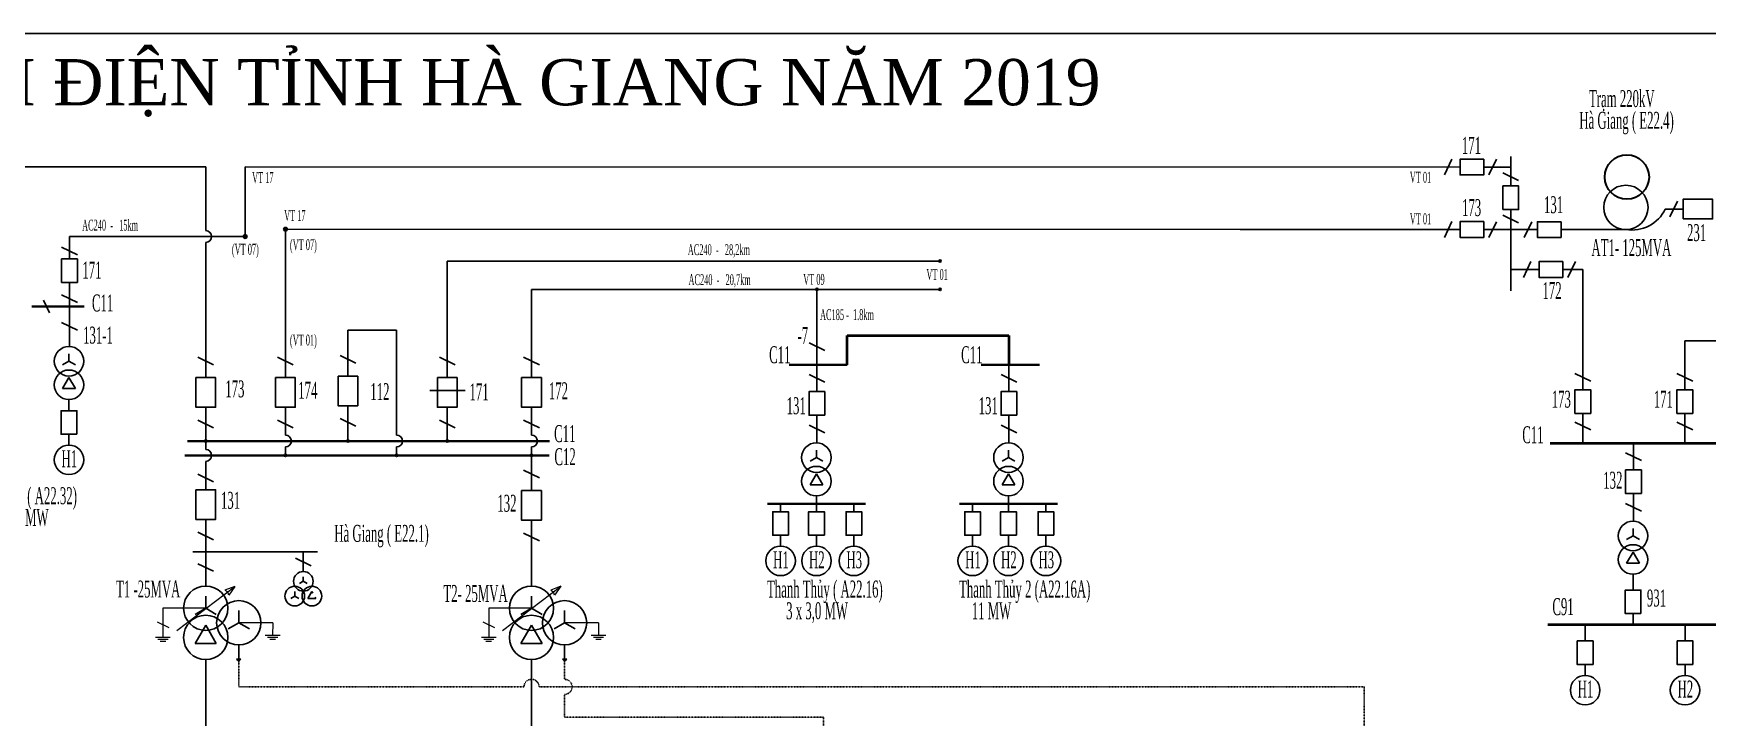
# Model space of a CAD drawing. Header units: inches. Extents: x 5954 to 16840, y 1852 to 5708.
# Drawn here: x 15625 to 16405, y 3214 to 3532 of the extents above; entities that cross this region are included whole.
import ezdxf

# ---------------------------------------------------------------- set-up
doc = ezdxf.new("R2010")
doc.units = ezdxf.units.IN
doc.header["$LTSCALE"] = 0.007
doc.header["$MEASUREMENT"] = 0
doc.linetypes.add('HIDDENX2', pattern=[0.75, 0.5, -0.25])
doc.layers.get('0').update_dxf_attribs({"color": 8, "lineweight": 25})
for name, color, linetype, lineweight in [('0.4+6kV', 6, 'Continuous', 25), ('Cap 22', 170, 'HIDDENX2', 25), ('DZ 22+10', 170, 'Continuous', 25), ('DZ 35', 30, 'Continuous', 25), ('DZ110', 1, 'Continuous', 25), ('TC 110', 1, 'Continuous', 35), ('TC04', 6, 'Continuous', 35), ('Tiep dat', 7, 'Continuous', 15)]:
    doc.layers.add(name, color=color, linetype=linetype, lineweight=lineweight)
for name, color, linetype in [('BINHDO', 3, 'Continuous'), ('Chu', 7, 'Continuous'), ('so', 7, 'Continuous')]:
    doc.layers.add(name, color=color, linetype=linetype)
doc.styles.add('chu', font='times.ttf', dxfattribs={"width": 0.5, "height": 0.2})
doc.styles.get("Standard").update_dxf_attribs({"font": 'tahoma.ttf'})

msp = doc.modelspace()

# ---------------------------------------------------------------- hatches: boundary and pattern name
at = {"layer": 'DZ110'}
for points in [[(15722.99, 3437.33, 1), (15724.72, 3437.33, 1)], [(15741.73, 3440.72, 1), (15743.45, 3440.72, 1)], [(16047.89, 3425.91, 1), (16046.81, 3425.91, 1)], [(15990.55, 3412.74, 1), (15989.47, 3412.74, 1)], [(16047.89, 3412.74, 1), (16046.81, 3412.74, 1)], [(15706.01, 3342.14, 1), (15704.93, 3342.14, 1)], [(15743.13, 3335.46, 1), (15742.05, 3335.46, 1)], [(15772.21, 3342.14, 1), (15771.13, 3342.14, 1)], [(15794.89, 3335.46, 1), (15793.81, 3335.46, 1)], [(15818.45, 3342.14, 1), (15817.37, 3342.14, 1)], [(15818.45, 3342.14, 1), (15817.37, 3342.14, 1)], [(15857.67, 3335.46, 1), (15856.6, 3335.46, 1)]]:
    msp.add_hatch(color=1, dxfattribs=at).paths.add_polyline_path(points)

# ---------------------------------------------------------------- linework, layer by layer
at = {"color": 0}
msp.add_lwpolyline([(16839.72, 1851.86), (14499.79, 1851.86), (14499.79, 3531.81), (16839.72, 3531.81)], close=True, dxfattribs=at)
at = {"layer": '0.4+6kV', "color": 6}
for p, q in [((15638.83, 3366.61), (15641.81, 3371.78)), ((15641.81, 3371.78), (15644.8, 3366.61)), ((15644.8, 3366.61), (15638.83, 3366.61)), ((15641.81, 3361.46), (15641.81, 3356.29)), ((15641.81, 3345.3), (15641.81, 3340.28)), ((15641.81, 3344.24), (15641.81, 3340.28)), ((15641.81, 3336.63), (15641.81, 3336.63)), ((15986.79, 3321.79), (15989.77, 3326.95)), ((15992.75, 3321.79), (15986.79, 3321.79)), ((15989.77, 3326.95), (15992.75, 3321.79)), ((16076.18, 3321.79), (16079.17, 3326.95)), ((16082.15, 3321.79), (16076.18, 3321.79)), ((16079.17, 3326.95), (16082.15, 3321.79)), ((15973.1, 3312.96), (15973.1, 3309.28)), ((15989.81, 3316.63), (15989.81, 3309.28)), ((16007.23, 3312.96), (16007.23, 3309.28)), ((16062.5, 3312.96), (16062.5, 3309.28)), ((16079.21, 3316.63), (16079.21, 3309.28)), ((16096.63, 3312.96), (16096.63, 3309.28)), ((15973.1, 3298.28), (15973.1, 3293.26)), ((15973.1, 3297.23), (15973.1, 3293.26)), ((15989.81, 3298.28), (15989.81, 3293.26)), ((15989.81, 3297.23), (15989.81, 3293.26)), ((16007.23, 3298.28), (16007.23, 3293.26)), ((16007.23, 3297.23), (16007.23, 3293.26)), ((16062.5, 3298.28), (16062.5, 3293.26)), ((16062.5, 3297.23), (16062.5, 3293.26)), ((16079.21, 3298.28), (16079.21, 3293.26)), ((16079.21, 3297.23), (16079.21, 3293.26)), ((16096.63, 3298.28), (16096.63, 3293.26)), ((16096.63, 3297.23), (16096.63, 3293.26)), ((15973.1, 3289.61), (15973.1, 3289.61)), ((15989.81, 3289.61), (15989.81, 3289.61)), ((16007.23, 3289.61), (16007.23, 3289.61)), ((16062.5, 3289.61), (16062.5, 3289.61)), ((16079.21, 3289.61), (16079.21, 3289.61)), ((16096.63, 3289.61), (16096.63, 3289.61)), ((16366.95, 3285.34), (16369.93, 3290.5)), ((16369.93, 3290.5), (16372.92, 3285.34)), ((16372.92, 3285.34), (16366.95, 3285.34)), ((16369.97, 3280.18), (16369.97, 3272.83)), ((16369.97, 3261.83), (16369.97, 3256.81)), ((16369.97, 3260.78), (16369.97, 3256.81)), ((16347.65, 3256.48), (16347.65, 3249.13)), ((16394.15, 3256.48), (16394.15, 3249.13)), ((16347.65, 3238.13), (16347.65, 3233.11)), ((16347.65, 3237.08), (16347.65, 3233.11)), ((16394.15, 3238.13), (16394.15, 3233.11)), ((16394.15, 3237.08), (16394.15, 3233.11)), ((16347.65, 3229.46), (16347.65, 3229.46)), ((16394.15, 3229.46), (16394.15, 3229.46))]:
    msp.add_line(p, q, dxfattribs=at)
for centre in [(15641.81, 3368.34), (15641.81, 3333.41), (15641.81, 3333.41), (15989.77, 3323.51), (16079.17, 3323.51), (15973.1, 3286.39), (15973.1, 3286.39), (15989.81, 3286.39), (15989.81, 3286.39), (16007.23, 3286.39), (16007.23, 3286.39), (16062.5, 3286.39), (16062.5, 3286.39), (16079.21, 3286.39), (16079.21, 3286.39), (16096.63, 3286.39), (16096.63, 3286.39), (16369.93, 3287.06), (16347.65, 3226.24), (16394.15, 3226.24)]:
    msp.add_circle(centre, 6.87, dxfattribs=at)
at = {"layer": 'BINHDO', "color": 3, "lineweight": 30}
msp.add_circle((16367.09, 3465.03), 10.31, dxfattribs=at)
at = {"layer": 'Cap 22'}
for p, q in [((15720.88, 3239.78), (15720.88, 3227.78)), ((15872.54, 3239.78), (15872.54, 3231.27)), ((15720.88, 3227.78), (15853.64, 3227.78)), ((15860.64, 3227.78), (16244.85, 3227.77)), ((16244.85, 3185.5), (16244.85, 3227.77)), ((15872.54, 3224.28), (15872.53, 3213.62)), ((15872.53, 3213.62), (15993, 3213.62)), ((15993, 3185.5), (15993, 3213.62))]:
    msp.add_line(p, q, dxfattribs=at)
for centre, start, end in [((15857.14, 3227.78), 359.99926, 179.99926), ((15872.54, 3227.78), 269.99926, 89.99926)]:
    msp.add_arc(centre, 3.5, start, end, dxfattribs=at)
at = {"layer": 'DZ 22+10', "color": 170}
for p, q in [((15720.88, 3257.57), (15720.88, 3263.24)), ((15872.54, 3257.57), (15872.54, 3263.24)), ((15720.88, 3257.57), (15715.96, 3254.73)), ((15720.88, 3257.57), (15725.79, 3254.73)), ((15872.54, 3257.57), (15867.63, 3254.73)), ((15872.54, 3257.57), (15877.46, 3254.73)), ((15720.88, 3240.58), (15720.88, 3247.26)), ((15872.54, 3240.58), (15872.54, 3247.26)), ((15720.88, 3239.78), (15719.87, 3240.58)), ((15719.87, 3240.58), (15721.89, 3240.58)), ((15720.88, 3239.78), (15721.89, 3240.58)), ((15872.54, 3239.78), (15871.53, 3240.58)), ((15871.53, 3240.58), (15873.55, 3240.58)), ((15872.54, 3239.78), (15873.55, 3240.58))]:
    msp.add_line(p, q, dxfattribs=at)
for centre in [(15720.88, 3257.57), (15872.54, 3257.57)]:
    msp.add_circle(centre, 10.31, dxfattribs=at)
at = {"layer": 'DZ 35'}
for p, q in [((15700.56, 3247.96), (15705.47, 3256.47)), ((15705.47, 3256.47), (15710.39, 3247.96)), ((15852.22, 3247.96), (15857.14, 3256.47)), ((15857.14, 3256.47), (15862.05, 3247.96)), ((15710.39, 3247.96), (15700.56, 3247.96)), ((15862.05, 3247.96), (15852.22, 3247.96)), ((15705.47, 3240.48), (15705.47, 3181.07)), ((15857.14, 3187.02), (15857.14, 3240.48))]:
    msp.add_line(p, q, dxfattribs=at)
for centre in [(15705.47, 3250.79), (15857.14, 3250.79)]:
    msp.add_circle(centre, 10.31, dxfattribs=at)
at = {"layer": 'DZ110', "color": 1}
for p, q in [((15705.47, 3469.78), (15535.11, 3469.78)), ((15705.47, 3469.78), (15705.47, 3440.08)), ((15723.85, 3469.78), (16289.46, 3469.64)), ((15723.85, 3437.33), (15723.85, 3469.78)), ((16282.11, 3465.98), (16285.66, 3473.31)), ((16300.46, 3469.64), (16313.01, 3469.64)), ((16302.84, 3465.98), (16306.39, 3473.31)), ((16313.01, 3460.9), (16313.01, 3474.53)), ((16309.34, 3467.02), (16316.68, 3463.46)), ((16387.03, 3446.46), (16390.59, 3453.79)), ((16309.34, 3447.27), (16316.68, 3443.71)), ((16313.01, 3412.09), (16313.01, 3449.9)), ((16393.26, 3450.12), (16384.95, 3450.12)), ((15642.06, 3426.94), (15642.06, 3437.33)), ((15642.06, 3437.33), (15724.72, 3437.33)), ((15742.59, 3371.67), (15742.59, 3440.72)), ((15742.59, 3440.72), (16187.09, 3440.58)), ((16289.46, 3440.58), (16187.09, 3440.57)), ((16282.11, 3436.91), (16285.66, 3444.25)), ((16300.46, 3440.58), (16325.45, 3440.58)), ((16302.84, 3436.91), (16306.39, 3444.24)), ((16319.23, 3436.91), (16322.78, 3444.24)), ((16366.61, 3440.58), (16336.45, 3440.58)), ((15638.39, 3432.44), (15645.72, 3428.88)), ((15705.47, 3434.58), (15705.47, 3385.42)), ((15817.91, 3425.91), (16047.35, 3425.91)), ((15817.91, 3425.91), (15817.91, 3385.42)), ((16326.23, 3421.98), (16313.01, 3421.97)), ((16319.31, 3421.97), (16313.01, 3421.97)), ((16318.88, 3418.31), (16322.43, 3425.64)), ((16337.23, 3421.98), (16346.62, 3421.99)), ((16339.6, 3418.31), (16343.16, 3425.64)), ((16346.62, 3421.11), (16346.62, 3421.98)), ((15642.06, 3415.95), (15642.06, 3404.81)), ((16346.62, 3421.11), (16346.59, 3390.19)), ((15629.94, 3407.74), (15632.78, 3401.87)), ((15638.39, 3410.22), (15645.72, 3406.67)), ((15857.14, 3412.74), (15857.14, 3385.42)), ((15857.14, 3412.74), (16047.35, 3412.74)), ((15990.01, 3377.57), (15990.01, 3412.74)), ((15642.06, 3386.16), (15642.06, 3404.81)), ((15638.39, 3397.26), (15645.72, 3393.7)), ((15771.67, 3393.69), (15771.67, 3386.08)), ((15771.67, 3393.69), (15794.35, 3393.69)), ((15794.35, 3393.69), (15794.35, 3344.89)), ((16346.56, 3366.02), (16346.56, 3390.19)), ((15641.81, 3379.29), (15641.81, 3382.73)), ((15705.47, 3371.67), (15705.47, 3385.42)), ((15771.67, 3372.33), (15771.67, 3386.08)), ((15817.91, 3371.67), (15817.91, 3385.42)), ((15857.14, 3371.67), (15857.14, 3385.42)), ((15986.34, 3387.85), (15993.67, 3384.29)), ((16573.98, 3388.84), (16394.06, 3388.84)), ((16394.06, 3366.02), (16394.06, 3388.84)), ((15641.81, 3379.29), (15638.83, 3377.57)), ((15641.81, 3379.29), (15644.8, 3377.57)), ((15701.81, 3381.25), (15709.14, 3377.69)), ((15738.92, 3381.25), (15746.26, 3377.69)), ((15768, 3381.91), (15775.33, 3378.35)), ((15814.24, 3381.25), (15821.57, 3377.69)), ((15853.47, 3381.25), (15860.8, 3377.69)), ((15990.01, 3365.19), (15990.01, 3377.57)), ((16079.41, 3365.19), (16079.41, 3377.57)), ((15986.34, 3373.16), (15993.67, 3369.6)), ((16075.74, 3373.16), (16083.07, 3369.6)), ((16342.89, 3373.58), (16350.22, 3370.02)), ((16390.39, 3373.58), (16397.72, 3370.02)), ((15809.88, 3365.67), (15826.3, 3365.67)), ((15701.81, 3351.91), (15709.14, 3348.35)), ((15705.47, 3357.92), (15705.47, 3344.17)), ((15705.47, 3355.92), (15705.47, 3342.14)), ((15738.92, 3351.91), (15746.26, 3348.35)), ((15742.59, 3357.92), (15742.59, 3344.89)), ((15742.59, 3355.92), (15742.59, 3344.89)), ((15768, 3352.57), (15775.33, 3349.01)), ((15771.67, 3358.59), (15771.67, 3344.84)), ((15771.67, 3356.59), (15771.67, 3342.14)), ((15814.24, 3351.91), (15821.57, 3348.35)), ((15817.91, 3357.92), (15817.91, 3344.17)), ((15817.91, 3355.92), (15817.91, 3342.14)), ((15853.47, 3351.91), (15860.8, 3348.35)), ((15857.14, 3357.92), (15857.14, 3344.89)), ((15857.14, 3355.92), (15857.14, 3344.89)), ((15990.01, 3341.33), (15990.01, 3354.19)), ((16079.41, 3341.33), (16079.41, 3354.19)), ((16346.56, 3355.02), (16346.56, 3341.1)), ((16394.06, 3355.02), (16394.06, 3341.1)), ((15986.34, 3349.54), (15993.67, 3345.98)), ((16075.74, 3349.54), (16083.07, 3345.98)), ((16342.89, 3350.91), (16350.22, 3347.35)), ((16390.39, 3350.91), (16397.72, 3347.35)), ((15705.47, 3342.14), (15705.47, 3338.21)), ((15742.59, 3339.39), (15742.59, 3335.46)), ((15794.35, 3339.39), (15794.35, 3335.46)), ((15857.14, 3339.39), (15857.14, 3335.46)), ((15989.77, 3334.46), (15989.77, 3337.9)), ((16079.17, 3334.46), (16079.17, 3337.9)), ((16366.51, 3336.7), (16373.84, 3333.15)), ((16370.17, 3328.74), (16370.17, 3341.12)), ((15705.47, 3319.46), (15705.47, 3332.71)), ((15853.47, 3328.66), (15860.8, 3325.1)), ((15857.14, 3335.46), (15857.14, 3332.83)), ((15857.14, 3319.08), (15857.14, 3332.83)), ((15989.77, 3334.46), (15986.79, 3332.74)), ((15989.77, 3334.46), (15992.75, 3332.74)), ((16079.17, 3334.46), (16076.18, 3332.74)), ((16079.17, 3334.46), (16082.15, 3332.74)), ((15701.81, 3326.76), (15709.14, 3323.21)), ((16366.51, 3313.09), (16373.84, 3309.53)), ((16370.17, 3304.88), (16370.17, 3317.74)), ((15705.47, 3305.71), (15705.47, 3291.96)), ((15857.14, 3305.33), (15857.14, 3291.58)), ((15701.81, 3299.7), (15709.14, 3296.14)), ((15853.47, 3299.32), (15860.8, 3295.76)), ((16369.93, 3298.01), (16366.95, 3296.29)), ((16369.93, 3298.01), (16369.93, 3301.45)), ((16369.93, 3298.01), (16372.92, 3296.29)), ((15699.45, 3290.61), (15757.59, 3290.61)), ((15705.47, 3291.96), (15705.47, 3274.66)), ((15750.91, 3281.47), (15750.91, 3290.61)), ((15857.14, 3291.58), (15857.14, 3274.66)), ((15701.81, 3285.09), (15709.14, 3281.53)), ((15705.47, 3274.66), (15705.47, 3285.75)), ((15747.25, 3287.71), (15754.58, 3284.15)), ((15857.14, 3274.66), (15857.14, 3285.37)), ((15750.91, 3276.88), (15749.09, 3275.83)), ((15750.91, 3276.88), (15750.91, 3278.99)), ((15750.91, 3276.88), (15752.74, 3275.83)), ((15705.47, 3264.34), (15705.47, 3270.02)), ((15746.94, 3270.01), (15745.12, 3268.95)), ((15746.94, 3270.01), (15746.94, 3272.12)), ((15746.94, 3270.01), (15748.77, 3268.95)), ((15753.06, 3268.95), (15754.88, 3272.12)), ((15753.06, 3268.95), (15756.71, 3268.95)), ((15754.88, 3272.12), (15755.27, 3271.44)), ((15756.39, 3269.51), (15756.71, 3268.95)), ((15857.14, 3264.34), (15857.14, 3270.02)), ((15705.47, 3264.34), (15700.56, 3261.51)), ((15705.47, 3264.34), (15710.39, 3261.51)), ((15857.14, 3264.34), (15852.22, 3261.51)), ((15857.14, 3264.34), (15862.05, 3261.51))]:
    msp.add_line(p, q, dxfattribs=at)
at = {"layer": 'DZ110', "lineweight": 40}
for p, q in [((16004.16, 3377.57), (16004.16, 3391.23)), ((16004.16, 3391.23), (16079.41, 3391.23)), ((16079.41, 3391.23), (16079.41, 3377.57))]:
    msp.add_line(p, q, dxfattribs=at)
at = {"layer": 'DZ110', "color": 1}
for points in [[(16300.46, 3473.31), (16289.46, 3473.31), (16289.46, 3465.98), (16300.46, 3465.98)], [(16309.34, 3449.9), (16309.34, 3460.9), (16316.68, 3460.9), (16316.68, 3449.9)], [(16393.26, 3445.54), (16407, 3445.54), (16407, 3454.71), (16393.26, 3454.71)], [(16300.46, 3444.25), (16289.46, 3444.25), (16289.46, 3436.91), (16300.46, 3436.91)], [(16336.45, 3444.24), (16325.45, 3444.24), (16325.45, 3436.91), (16336.45, 3436.91)], [(15645.72, 3415.95), (15645.72, 3426.94), (15638.39, 3426.94), (15638.39, 3415.95)], [(16337.23, 3425.64), (16326.23, 3425.64), (16326.23, 3418.31), (16337.23, 3418.31)], [(15700.89, 3371.67), (15700.89, 3357.92), (15710.06, 3357.92), (15710.06, 3371.67)], [(15738.01, 3371.67), (15738.01, 3357.92), (15747.17, 3357.92), (15747.17, 3371.67)], [(15767.09, 3372.33), (15767.09, 3358.59), (15776.25, 3358.59), (15776.25, 3372.33)], [(15813.32, 3371.67), (15813.32, 3357.92), (15822.49, 3357.92), (15822.49, 3371.67)], [(15852.55, 3371.67), (15852.55, 3357.92), (15861.72, 3357.92), (15861.72, 3371.67)], [(15993.67, 3354.19), (15993.67, 3365.19), (15986.34, 3365.19), (15986.34, 3354.19)], [(16083.07, 3354.19), (16083.07, 3365.19), (16075.74, 3365.19), (16075.74, 3354.19)], [(16350.22, 3355.02), (16350.22, 3366.02), (16342.89, 3366.02), (16342.89, 3355.02)], [(16397.72, 3355.02), (16397.72, 3366.02), (16390.39, 3366.02), (16390.39, 3355.02)], [(15645.48, 3345.3), (15645.48, 3356.29), (15638.15, 3356.29), (15638.15, 3345.3)], [(16373.84, 3317.74), (16373.84, 3328.74), (16366.51, 3328.74), (16366.51, 3317.74)], [(15700.89, 3319.46), (15700.89, 3305.71), (15710.06, 3305.71), (15710.06, 3319.46)], [(15852.55, 3319.08), (15852.55, 3305.33), (15861.72, 3305.33), (15861.72, 3319.08)], [(15976.76, 3298.28), (15976.76, 3309.28), (15969.43, 3309.28), (15969.43, 3298.28)], [(15993.47, 3298.28), (15993.47, 3309.28), (15986.14, 3309.28), (15986.14, 3298.28)], [(16010.9, 3298.28), (16010.9, 3309.28), (16003.57, 3309.28), (16003.57, 3298.28)], [(16066.16, 3298.28), (16066.16, 3309.28), (16058.83, 3309.28), (16058.83, 3298.28)], [(16082.87, 3298.28), (16082.87, 3309.28), (16075.54, 3309.28), (16075.54, 3298.28)], [(16100.3, 3298.28), (16100.3, 3309.28), (16092.97, 3309.28), (16092.97, 3298.28)], [(16373.64, 3261.83), (16373.64, 3272.83), (16366.31, 3272.83), (16366.31, 3261.83)], [(16351.32, 3238.13), (16351.32, 3249.13), (16343.99, 3249.13), (16343.99, 3238.13)], [(16397.82, 3238.13), (16397.82, 3249.13), (16390.49, 3249.13), (16390.49, 3238.13)]]:
    msp.add_lwpolyline(points, close=True, dxfattribs=at)
for centre, radius in [((16366.61, 3450.89), 10.31), ((15723.85, 3437.33), 0.864), ((15742.59, 3440.72), 0.864), ((16047.35, 3425.91), 0.54), ((15990.01, 3412.74), 0.54), ((16047.35, 3412.74), 0.54), ((15641.81, 3379.29), 6.87), ((15705.47, 3342.14), 0.54), ((15742.59, 3335.46), 0.54), ((15771.67, 3342.14), 0.54), ((15794.35, 3335.46), 0.54), ((15817.91, 3342.14), 0.54), ((15817.91, 3342.14), 0.54), ((15857.14, 3335.46), 0.54), ((15989.77, 3334.46), 6.87), ((16079.17, 3334.46), 6.87), ((16369.93, 3298.01), 6.87), ((15750.91, 3276.88), 4.58), ((15705.47, 3264.34), 10.31), ((15746.94, 3270.01), 4.58), ((15754.88, 3270.01), 4.58), ((15857.14, 3264.34), 10.31)]:
    msp.add_circle(centre, radius, dxfattribs=at)
for centre, radius, start, end in [((16369.45, 3457.52), 17.18, 260.50509, 334.49161), ((15705.47, 3437.33), 2.75, 270, 90), ((15742.59, 3342.14), 2.75, 270, 90), ((15794.35, 3342.14), 2.75, 270, 90), ((15857.14, 3342.14), 2.75, 270, 90), ((15705.47, 3335.46), 2.75, 270, 90)]:
    msp.add_arc(centre, radius, start, end, dxfattribs=at)
at = {"layer": 'TC 110', "color": 1}
for p, q in [((15624.53, 3404.81), (15648.94, 3404.81)), ((15977.12, 3377.57), (16004.16, 3377.57)), ((16066.52, 3377.57), (16093.56, 3377.57)), ((15696.97, 3342.14), (15865.46, 3342.14)), ((15695.72, 3335.46), (15865.29, 3335.46))]:
    msp.add_line(p, q, dxfattribs=at)
at = {"layer": 'TC 110', "lineweight": 40}
msp.add_line((16331.42, 3341.12), (16408.92, 3341.12), dxfattribs=at)
at = {"layer": 'TC 110', "color": 1, "lineweight": 40}
msp.add_line((16330.22, 3256.81), (16409.72, 3256.81), dxfattribs=at)
at = {"layer": 'TC04'}
for p, q in [((16012.63, 3312.96), (15966.98, 3312.96)), ((16102.03, 3312.96), (16056.38, 3312.96))]:
    msp.add_line(p, q, dxfattribs=at)
at = {"layer": 'Tiep dat'}
for p, q in [((15692.05, 3254.02), (15719.04, 3274.51)), ((15719.08, 3274.54), (15714.41, 3272.83)), ((15719.08, 3274.54), (15716.17, 3270.51)), ((15843.71, 3254.02), (15870.7, 3274.51)), ((15870.74, 3274.55), (15866.08, 3272.83)), ((15870.74, 3274.55), (15867.83, 3270.51)), ((15714.41, 3272.83), (15715.79, 3272.05)), ((15716.17, 3270.51), (15715.79, 3272.05)), ((15866.08, 3272.83), (15867.45, 3272.05)), ((15867.83, 3270.51), (15867.45, 3272.05)), ((15682.81, 3258.08), (15688.31, 3255.41)), ((15682.81, 3258.08), (15688.31, 3255.41)), ((15682.81, 3258.08), (15688.31, 3255.41)), ((15705.47, 3264.34), (15685.56, 3264.34)), ((15685.56, 3264.34), (15685.56, 3256.74)), ((15685.56, 3264.34), (15685.56, 3256.74)), ((15685.56, 3264.34), (15685.56, 3256.74)), ((15834.48, 3258.08), (15839.98, 3255.41)), ((15834.48, 3258.08), (15839.98, 3255.41)), ((15834.48, 3258.08), (15839.98, 3255.41)), ((15857.14, 3264.34), (15837.23, 3264.34)), ((15837.23, 3264.34), (15837.23, 3256.74)), ((15837.23, 3264.34), (15837.23, 3256.74)), ((15837.23, 3264.34), (15837.23, 3256.74)), ((15682.13, 3250.87), (15689, 3250.87)), ((15682.13, 3250.87), (15689, 3250.87)), ((15682.13, 3250.87), (15689, 3250.87)), ((15683.21, 3249.93), (15687.92, 3249.93)), ((15683.21, 3249.93), (15687.92, 3249.93)), ((15683.21, 3249.93), (15687.92, 3249.93)), ((15685.56, 3256.74), (15685.56, 3250.87)), ((15685.56, 3256.74), (15685.56, 3250.87)), ((15685.56, 3256.74), (15685.56, 3250.87)), ((15736.65, 3257.57), (15720.88, 3257.57)), ((15740.08, 3251.7), (15733.21, 3251.7)), ((15740.08, 3251.7), (15733.21, 3251.7)), ((15738.99, 3250.76), (15734.29, 3250.76)), ((15738.99, 3250.76), (15734.29, 3250.76)), ((15737.94, 3249.84), (15735.35, 3249.84)), ((15737.94, 3249.84), (15735.35, 3249.84)), ((15736.65, 3257.57), (15736.64, 3251.7)), ((15736.65, 3257.57), (15736.64, 3251.7)), ((15833.79, 3250.87), (15840.66, 3250.87)), ((15833.79, 3250.87), (15840.66, 3250.87)), ((15833.79, 3250.87), (15840.66, 3250.87)), ((15834.87, 3249.93), (15839.58, 3249.93)), ((15834.87, 3249.93), (15839.58, 3249.93)), ((15834.87, 3249.93), (15839.58, 3249.93)), ((15837.23, 3256.74), (15837.23, 3250.87)), ((15837.23, 3256.74), (15837.23, 3250.87)), ((15837.23, 3256.74), (15837.23, 3250.87)), ((15888.31, 3257.57), (15872.54, 3257.57)), ((15891.74, 3251.7), (15884.87, 3251.7)), ((15891.74, 3251.7), (15884.87, 3251.7)), ((15890.66, 3250.76), (15885.95, 3250.76)), ((15890.66, 3250.76), (15885.95, 3250.76)), ((15889.6, 3249.84), (15887.01, 3249.84)), ((15889.6, 3249.84), (15887.01, 3249.84)), ((15888.31, 3257.57), (15888.31, 3251.7)), ((15888.31, 3257.57), (15888.31, 3251.7)), ((15684.27, 3249.02), (15686.86, 3249.02)), ((15684.27, 3249.02), (15686.86, 3249.02)), ((15684.27, 3249.02), (15686.86, 3249.02)), ((15835.93, 3249.02), (15838.52, 3249.02)), ((15835.93, 3249.02), (15838.52, 3249.02)), ((15835.93, 3249.02), (15838.52, 3249.02))]:
    msp.add_line(p, q, dxfattribs=at)

# ---------------------------------------------------------------- texts
at = {"layer": 'Chu', "style": 'chu', "width": 0.5}
for s, height, p in [('171', 7.882, (16290.25, 3475.81)), ('173', 7.882, (16290.32, 3446.86)), ('131', 7.882, (16328.48, 3448.2)), ('231', 7.882, (16395.07, 3435.21)), ('AT1- 125MVA', 7.8819, (16350.55, 3428.25)), ('171', 7.882, (15648.04, 3417.78)), ('172', 7.882, (16327.77, 3408.22)), ('C11', 7.882, (15652.52, 3402.49)), ('131-1', 7.882, (15648.39, 3387.52)), ('-7', 7.882, (15980.93, 3387.32)), ('C11', 7.882, (15967.76, 3378.39)), ('C11', 7.882, (16057.15, 3378.39)), ('173', 7.882, (15714.58, 3362.51)), ('174', 7.882, (15748.54, 3361.87)), ('112', 7.882, (15782.08, 3361.22)), ('171', 7.882, (15828.27, 3361.08)), ('172', 7.882, (15865.21, 3361.61)), ('131', 7.882, (15975.9, 3354.66)), ('131', 7.882, (16065.3, 3354.66)), ('173', 7.882, (16332.08, 3357.7)), ('171', 7.882, (16379.58, 3357.7)), ('C11', 7.882, (15867.67, 3341.68)), ('C11', 7.882, (16318.4, 3341.15)), ('H1', 7.882, (15638.33, 3329.98)), ('C12', 7.882, (15867.8, 3330.94)), ('132', 7.882, (16356.07, 3319.99)), ('131', 7.882, (15712.56, 3310.63)), ('132', 7.882, (15841.24, 3309.27)), ('H1', 7.882, (15969.62, 3282.96)), ('H2', 7.882, (15986.33, 3282.96)), ('H3', 7.882, (16003.75, 3282.96)), ('H1', 7.882, (16059.02, 3282.96)), ('H2', 7.882, (16075.73, 3282.96)), ('H3', 7.882, (16093.15, 3282.96)), ('T1 -25MVA', 7.882, (15663.71, 3269.35)), ('T2- 25MVA', 7.882, (15816.13, 3267.3)), ('C91', 7.882, (16332.4, 3261.15)), ('931', 7.882, (16376.4, 3265.15)), ('H1', 7.882, (16344.17, 3222.81)), ('H2', 7.882, (16390.67, 3222.81))]:
    msp.add_text(s, height=height, dxfattribs=at).set_placement(p)
at = {"layer": 'Chu', "insert": (15163.17, 3519.9), "char_height": 21.48299, "width": 981.9061, "attachment_point": 1}
msp.add_mtext('{\\fTimes New Roman|b0|i0|c0|p18;S\\fTimes New Roman|b0|i0|c163|p18;Ơ\\fTimes New Roman|b0|i0|c0|p18; \\fTimes New Roman|b0|i0|c238|p18;Đ\\fTimes New Roman|b0|i0|c0|p18;Ồ KẾT DÂY CƠ BẢN L\\fTimes New Roman|b0|i0|c163|p18;Ư\\fTimes New Roman|b0|i0|c0|p18;ỚI \\fTimes New Roman|b0|i0|c238|p18;Đ\\fTimes New Roman|b0|i0|c0|p18;IỆN TỈNH HÀ GIANG NĂM 2019}', dxfattribs=at)
at = {"layer": 'Chu', "char_height": 7.8819, "attachment_point": 1, "line_spacing_factor": 0.769231, "style": 'chu'}
for s, insert, width in [('   Trạm 220kV\\PHà Giang ( E22.4)\\P ', (16344.95, 3505.45), 54.2721), ('Sông Lô 2 ( A22.32)\\P       2 x 14MW', (15596.1, 3320.66), 54.2721), ('Hà Giang ( E22.1)\\P ', (15765.34, 3303.14), 54.2721), ('Thanh Thủy ( A22.16) \\P      3 x 3,0 MW', (15966.76, 3277.22), 79.8495), ('Thanh Thủy {\\fTimes New Roman|b0|i0|c163|p18;2 (A22.16A) \\P}    {\\fTimes New Roman|b0|i0|c163|p18;11} MW', (16056.16, 3277.22), 79.8495)]:
    msp.add_mtext(s, dxfattribs=dict(at, insert=insert, width=width))
at = {"layer": 'so', "style": 'chu', "width": 0.5}
for s, height, p in [('VT 17', 5.052, (15727.07, 3462.24)), ('VT 01', 5.052, (16266.03, 3462.4)), ('AC240  -   15km', 5.0525, (15647.94, 3440.13)), ('VT 17', 5.052, (15741.98, 3444.6)), ('VT 01', 5.052, (16266.03, 3443.03)), ('(VT 07)', 5.052, (15717.67, 3428.88)), ('(VT 07)', 5.052, (15744.68, 3431.03)), ('AC240  -   28,2km', 5.0525, (15929.91, 3428.68)), ('VT 01', 5.052, (16040.99, 3417.14)), ('AC240  -   20,7km', 5.0525, (15930.25, 3414.73)), ('VT 09', 5.052, (15983.65, 3414.87)), ('AC185 -  1.8km', 5.0525, (15991.48, 3398.47)), ('(VT 01)', 5.052, (15744.68, 3386.63))]:
    msp.add_text(s, height=height, dxfattribs=at).set_placement(p)

doc.saveas('drawing.dxf')
